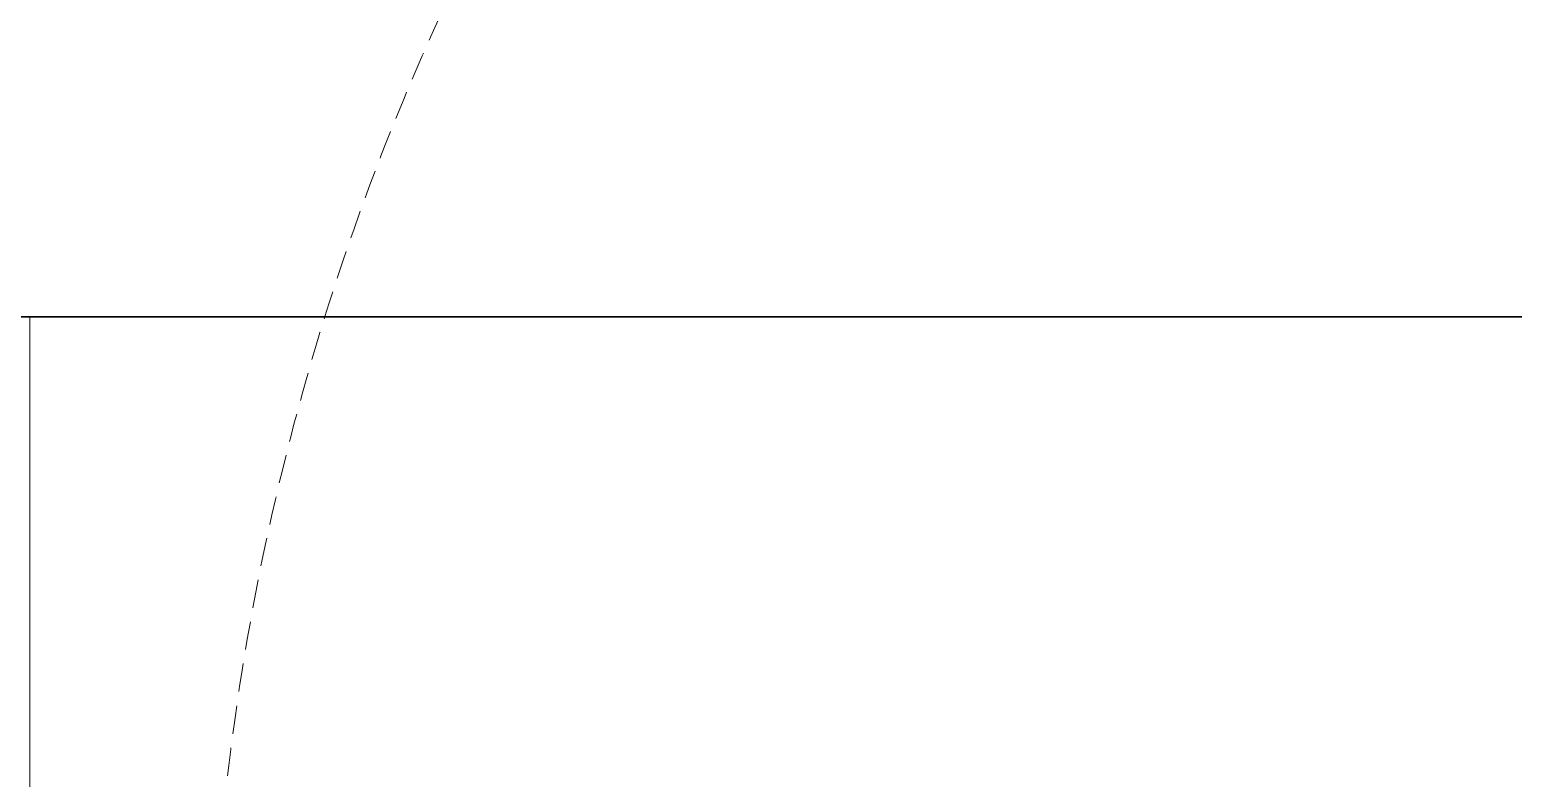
# Model space of a CAD drawing. Header units: millimetres. Extents: x 21366 to 66050, y 8191 to 52826.
# Drawn here: x 33265.5 to 33755.8, y 23723.6 to 23971 of the extents above; entities that cross this region are included whole.
import ezdxf

# ---------------------------------------------------------------- set-up
doc = ezdxf.new("R2010")
doc.units = ezdxf.units.MM
doc.linetypes.add('HIDDEN2', pattern=[0.1875, 0.125, -0.0625])
for name, color, linetype, lineweight in [('АР - детали окон', 152, 'Continuous', 0), ('АР - Наружная стена', 144, 'Continuous', 30), ('АР - Окна', 150, 'Continuous', 9), ('АР - окна - открывание', 251, 'Continuous', 5)]:
    doc.layers.add(name, color=color, linetype=linetype, lineweight=lineweight)

# ---------------------------------------------------------------- blocks, each defined once
blk = doc.blocks.new('блок балконный дверной с проходом 750мм')
at = {"layer": 'АР - детали окон', "color": 251}
blk.add_lwpolyline([(-950.000098820652, 79.99791722252277), (-900.000098820652, 79.99791722252277), (-900.000098820652, 149.9979172225228), (-50.00009882065217, 149.9979172225228), (-50.00009882065217, 79.99791722252277), (-9.882065216970659e-05, 79.99791722252277), (-9.882065216970659e-05, -250.0020827774772), (-950.000098820652, -250.0020827774771)], close=True, dxfattribs=at)
at = {"layer": 'АР - окна - открывание', "color": 252, "linetype": 'HIDDEN2', "lineweight": 0, "ltscale": 75}
blk.add_arc((-50.5144568612377, -0.0003663423633781804), 839.7754183786165, 180, 270, dxfattribs=at)
blk = doc.blocks.new('Квартира 1С 3500 тип 1')
at = {"layer": 'АР - Наружная стена'}
blk.add_lwpolyline([(-5.671754479408264e-07, -8549.999783539912), (3899.999999432825, -8549.999783539912), (3899.999999432825, -8149.999783539912), (-5.671754479408264e-07, -8149.999783539912)], close=True, dxfattribs=at)
at = {"layer": 'АР - Окна', "rotation": 180}
blk.add_blockref('блок балконный дверной с проходом 750мм', (859.9999006297439, -8400.001866318053, -5.623873440923588e-06), dxfattribs=at)
blk = doc.blocks.new('H_Section_3')
at = {"xscale": -1, "rotation": 56.96711930257284}
blk.add_blockref('Квартира 1С 3500 тип 1', (-6893.361620888114, -21938.46999133471, 1.164974482950111e-09), dxfattribs=at)

msp = doc.modelspace()

# ---------------------------------------------------------------- block references
at = {"rotation": 303.0328806974269}
msp.add_blockref('H_Section_3', (57225.46005968023, 38206.11391511731, 1.044764153914768e-07), dxfattribs=at)

doc.saveas('drawing.dxf')
